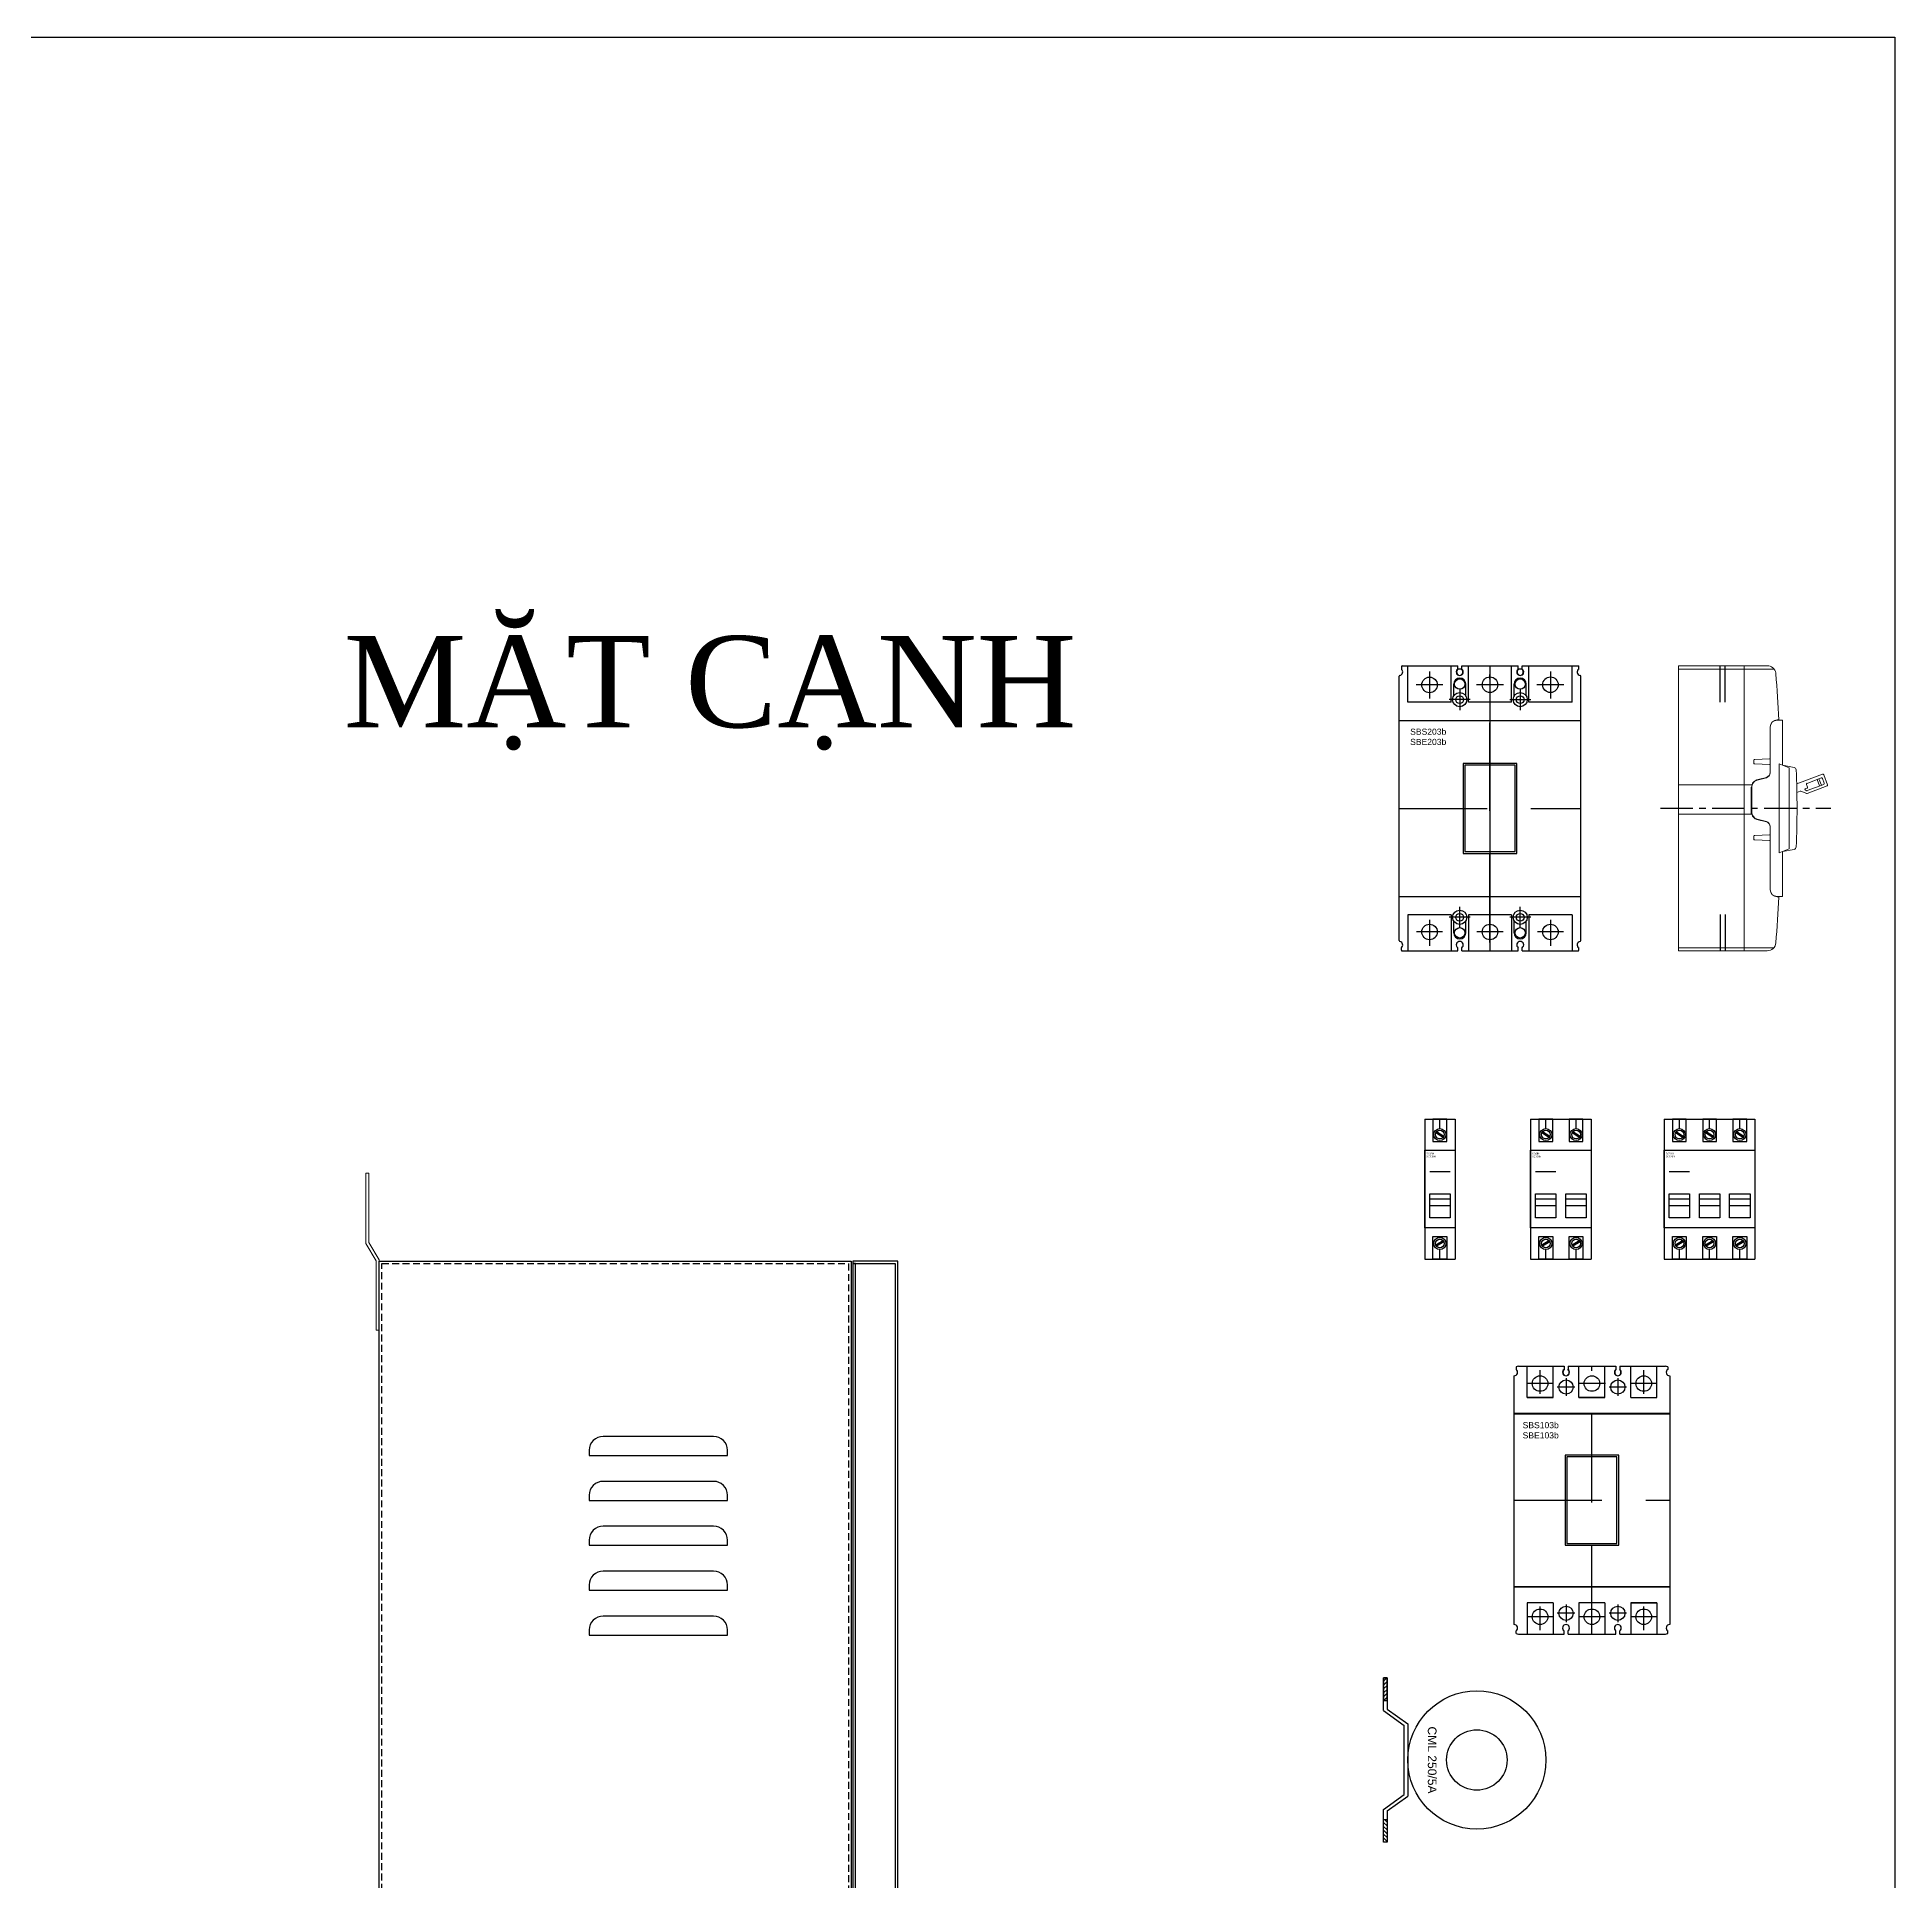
# Model space of a CAD drawing. Header units: millimetres. Extents: x 0 to 4783, y 0 to 3382.
# Drawn here: x 3708 to 4783, y 2314 to 3382 of the extents above; entities that cross this region are included whole.
import ezdxf

# ---------------------------------------------------------------- set-up
doc = ezdxf.new("R2010")
doc.units = ezdxf.units.MM
for name, pattern in [('CENTER', [2, 1.25, -0.25, 0.25, -0.25]), ('HIDDEN', [9.525, 6.35, -3.175]), ('KHUAT', [6, 4, -2])]:
    doc.linetypes.add(name, pattern=pattern)
doc.layers.add('0 TĂNG CỨNG', color=7, linetype='Continuous', lineweight=15)
for name, color, linetype in [('1-EMC-ACESS', 4, 'Continuous'), ('ce', 4, 'CENTER'), ('DI', 2, 'Continuous')]:
    doc.layers.add(name, color=color, linetype=linetype)
doc.styles.add('Arial', font='arial.ttf')
doc.styles.add('KT', font='vnsimli.shx')
doc.styles.add('tung dollar 82', font='arial.ttf', dxfattribs={"height": 82})

# ---------------------------------------------------------------- blocks, each defined once
blk = doc.blocks.new('KHUNG CHUẨN')
at = {"color": 7}
blk.add_lwpolyline([(16919.25, -26555.16), (19889.25, -26555.16), (19889.25, -28655.16), (16919.25, -28655.16)], close=True, dxfattribs=at)
at = {"color": 3, "style": 'Arial'}
for tag, p in [('#01', (17055.57, -28580.1)), ('#02', (17431.39, -28580.1)), ('#03', (18030.58, -28580.1)), ('#08', (18751.7, -28580.1)), ('#10', (19064.78, -28580.1)), ('#11', (19060.3, -28625.69)), ('#09', (18753.85, -28632.6)), ('#12', (19806.46, -28628.91)), ('#04', (17024.77, -28634.62)), ('#05', (17308.45, -28633.02)), ('#06', (17632.65, -28633.73)), ('#07', (18002.01, -28634.74))]:
    blk.add_attdef(tag, p, '', height=20, dxfattribs=at)
blk = doc.blocks.new('ERHR HERY Ẻ H YRE Ẻ')
at = {"color": 1}
for p, q in [((159215, 59458.7), (159215, 59479.7)), ((159240, 59458.7), (159240, 59479.7)), ((159250, 59458.7), (159250, 59479.7)), ((159275, 59458.7), (159275, 59479.7)), ((159285, 59458.7), (159285, 59479.7)), ((159310, 59458.7), (159310, 59479.7)), ((159240, 59458.7), (159215, 59458.7)), ((159275, 59458.7), (159250, 59458.7)), ((159310, 59458.7), (159285, 59458.7)), ((159240, 59335.7), (159215, 59335.7)), ((159215, 59335.7), (159215, 59314.7)), ((159240, 59335.7), (159240, 59314.7)), ((159275, 59335.7), (159250, 59335.7)), ((159250, 59335.7), (159250, 59314.7)), ((159275, 59335.7), (159275, 59314.7)), ((159310, 59335.7), (159285, 59335.7)), ((159285, 59335.7), (159285, 59314.7)), ((159310, 59335.7), (159310, 59314.7))]:
    blk.add_line(p, q, dxfattribs=at)
at = {"color": 3}
blk.add_line((159262.5, 59479.7), (159262.5, 59314.7), dxfattribs=at)
at = {"color": 3, "linetype": 'HIDDEN', "lineweight": -2, "ltscale": 8}
for p, q in [((159262.5, 59319.7), (159262.5, 59474.7)), ((159210, 59397.2), (159315, 59397.2))]:
    blk.add_line(p, q, dxfattribs=at)
at = {"color": 3}
for points in [[(159247, 59371.2), (159278, 59371.2), (159278, 59423.2), (159247, 59423.2)], [(159248, 59372.2), (159277, 59372.2), (159277, 59422.2), (159248, 59422.2)]]:
    blk.add_lwpolyline(points, close=True, dxfattribs=at)
at = {"color": 1}
for centre in [(159227.5, 59468.7), (159262.5, 59468.8), (159297.5, 59468.8), (159227.5, 59325.7), (159262.5, 59325.7), (159297.5, 59325.7)]:
    blk.add_circle(centre, 4.5, dxfattribs=at)
at = {"layer": 'DI', "ltscale": 15}
for p, q in [((159211.2, 59479.2), (159211.2, 59478.1)), ((159211.7, 59479.7), (159243.9, 59479.7)), ((159243.9, 59477.9), (159243.9, 59479.7)), ((159245.9, 59477.8), (159244.1, 59477.8)), ((159246.2, 59477.9), (159246.2, 59479.7)), ((159246.2, 59479.7), (159278.9, 59479.7)), ((159278.9, 59477.9), (159278.9, 59479.7)), ((159280.9, 59477.8), (159279.1, 59477.8)), ((159281.2, 59477.9), (159281.2, 59479.7)), ((159281.2, 59479.7), (159313.9, 59479.7)), ((159313.9, 59477.9), (159313.9, 59479.7)), ((159210, 59448.3), (159210, 59473.8)), ((159235.3, 59468.7), (159219.7, 59468.7)), ((159227.5, 59476.5), (159227.5, 59460.9)), ((159241.5, 59462.4), (159241.5, 59469.2)), ((159248.5, 59462.4), (159248.5, 59469.2)), ((159270.3, 59468.7), (159254.7, 59468.7)), ((159262.5, 59476.6), (159262.5, 59461)), ((159276.5, 59462.4), (159276.5, 59469.2)), ((159283.5, 59462.4), (159283.5, 59469.2)), ((159305.3, 59468.7), (159289.7, 59468.7)), ((159297.5, 59476.5), (159297.5, 59460.9)), ((159315, 59448.3), (159315, 59473.8)), ((159251.1, 59460.2), (159238.9, 59460.2)), ((159245, 59466.2), (159245, 59454.1)), ((159273.9, 59460.2), (159286.1, 59460.2)), ((159280, 59466.2), (159280, 59454.1)), ((159210, 59320.7), (159210, 59448.2)), ((159210, 59448.2), (159315, 59448.2)), ((159315, 59320.7), (159315, 59448.2)), ((159210, 59346.2), (159315, 59346.2)), ((159245, 59328.2), (159245, 59340.3)), ((159280, 59328.2), (159280, 59340.3)), ((159227.5, 59332.8), (159227.5, 59317.6)), ((159251.1, 59334.2), (159238.9, 59334.2)), ((159241.5, 59325.2), (159241.5, 59332.1)), ((159248.5, 59325.2), (159248.5, 59332.1)), ((159262.5, 59332.8), (159262.5, 59317.6)), ((159286.1, 59334.2), (159273.9, 59334.2)), ((159276.5, 59325.2), (159276.5, 59332.1)), ((159283.5, 59325.2), (159283.5, 59332.1)), ((159297.5, 59332.8), (159297.5, 59317.7)), ((159211.2, 59315.2), (159211.2, 59316.6)), ((159235.1, 59325.7), (159219.9, 59325.7)), ((159243.9, 59314.7), (159243.9, 59316.6)), ((159246.2, 59314.7), (159246.2, 59316.6)), ((159270.2, 59325.7), (159254.9, 59325.7)), ((159278.9, 59314.7), (159278.9, 59316.6)), ((159281.2, 59314.7), (159281.2, 59316.6)), ((159305.1, 59325.7), (159290, 59325.7)), ((159313.9, 59315.2), (159313.9, 59316.6)), ((159211.7, 59314.7), (159243.9, 59314.7)), ((159246.2, 59314.7), (159278.9, 59314.7)), ((159281.2, 59314.7), (159313.4, 59314.7))]:
    blk.add_line(p, q, dxfattribs=at)
for centre, radius in [((159245, 59469.2), 3), ((159280, 59469.2), 3), ((159245, 59460.2), 4.1), ((159245, 59460.2), 2.25), ((159280, 59460.2), 4.1), ((159280, 59460.2), 2.25), ((159245, 59334.2), 4.1), ((159280, 59334.2), 4.1), ((159245, 59325.2), 3), ((159245, 59334.2), 2.25), ((159280, 59325.2), 3), ((159280, 59334.2), 2.25)]:
    blk.add_circle(centre, radius, dxfattribs=at)
for centre, radius, start, end in [((159210, 59476.2), 2, 281.537, 48.7001), ((159211.7, 59479.2), 0.5, 90, 180), ((159211.7, 59478.1), 0.5, 180, 228.7001), ((159245, 59476.2), 2, 125.0996, 54.9004), ((159245, 59476.2), 1.8, 120, 240), ((159245, 59476.2), 1.8, 300, 60), ((159280, 59476.2), 2, 125.0996, 54.9004), ((159280, 59476.2), 1.8, 120, 240), ((159280, 59476.2), 1.8, 300, 60), ((159315, 59476.2), 2, 125.0996, 258.463), ((159210.5, 59473.8), 0.5, 101.537, 180), ((159245, 59469.2), 3.5, 0, 180), ((159280, 59469.2), 3.5, 0, 180), ((159314.5, 59473.8), 0.5, 0, 78.463), ((159210.5, 59320.7), 0.5, 180.0045, 258.4577), ((159210, 59318.2), 2, 305.0996, 78.463), ((159245, 59325.2), 3.5, 180, 0), ((159245, 59318.2), 2, 305.0996, 234.9004), ((159280, 59325.2), 3.5, 180, 0), ((159280, 59318.2), 2, 305.0996, 234.9004), ((159315, 59318.2), 2, 101.537, 234.9004), ((159315, 59318.2), 2, 101.537, 234.9004), ((159314.5, 59320.7), 0.5, 281.537, 0), ((159314.5, 59320.7), 0.5, 281.5423, 359.9955), ((159211.7, 59315.2), 0.5, 180, 270), ((159313.4, 59315.2), 0.5, 270, 0)]:
    blk.add_arc(centre, radius, start, end, dxfattribs=at)
for points, knots in [([(159211.3, 59477.9), (159211.3, 59477.9), (159211.3, 59477.8), (159211.3, 59477.8), (159211.3, 59477.8)], [0, 0, 0, 0, 0.0515533, 0.1429271, 0.1429271, 0.1429271, 0.1429271]), ([(159315, 59448.4), (159315, 59448.4), (159314.9, 59448.4), (159314.9, 59448.4), (159314.8, 59448.4)], [0, 0, 0, 0, 0.0655312, 0.2330235, 0.2330235, 0.2330235, 0.2330235])]:
    blk.add_open_spline(points, degree=3, knots=knots, dxfattribs=at)
for points in [[(159211.3, 59477.8), (159211.3, 59477.8), (159211.3, 59477.7), (159211.3, 59477.7)], [(159315, 59448.3), (159315, 59448.3), (159315, 59448.4), (159315, 59448.4)]]:
    blk.add_open_spline(points, degree=3, dxfattribs=at)
at = {"linetype": 'ByBlock', "lineweight": -2, "insert": (159216.3, 59443.4), "char_height": 3.542, "width": 28.698, "attachment_point": 1, "style": 'tung dollar 82'}
blk.add_mtext('{\\fArial Baltic|b0|i0|c186|p34;SBS}2{\\fArial Baltic|b0|i0|c186|p34;03b \\PSBE}2{\\fArial Baltic|b0|i0|c186|p34;03b }', dxfattribs=at)
blk = doc.blocks.new('sdgdsghfdjhndg')
at = {"color": 1}
for p, q in [((77254.8, 11900.3), (77254.8, 11921.3)), ((77257.8, 11900.3), (77257.8, 11921.3)), ((77254.8, 11777.3), (77254.8, 11756.3)), ((77257.8, 11777.3), (77257.8, 11756.3))]:
    blk.add_line(p, q, dxfattribs=at)
at = {"layer": 'ce', "ltscale": 15}
blk.add_line((77220.2, 11838.8), (77318.8, 11838.8), dxfattribs=at)
at = {"layer": 'DI', "lineweight": 18, "ltscale": 10}
for p, q in [((77230.8, 11756.3), (77230.8, 11921.3)), ((77282.1, 11921.3), (77230.8, 11921.3)), ((77230.8, 11919.4), (77286, 11919.4)), ((77268.8, 11921.3), (77268.8, 11852.3)), ((77283.8, 11886), (77283.8, 11859.4)), ((77287.8, 11890), (77288.8, 11890)), ((77290.8, 11889.8), (77287.8, 11889.8)), ((77288.8, 11890), (77288.8, 11889.8)), ((77290.8, 11863.8), (77290.8, 11889.8)), ((77274.3, 11865), (77274.3, 11866.6)), ((77274.8, 11867.1), (77283.3, 11867.5)), ((77283.3, 11864.1), (77274.8, 11864.5)), ((77288.9, 11864.5), (77288.9, 11813.1)), ((77288.9, 11864.5), (77294.8, 11862.3)), ((77297.6, 11862.5), (77290.8, 11863.8)), ((77294.8, 11862.3), (77294.8, 11815.3)), ((77230.8, 11852.3), (77273.3, 11852.3)), ((77268.8, 11756.3), (77268.8, 11852)), ((77272.7, 11835.3), (77272.7, 11851.1)), ((77273.2, 11851.1), (77272.7, 11851.1)), ((77273.2, 11835.3), (77273.2, 11851.2)), ((77276, 11855.2), (77281.6, 11856.7)), ((77281.6, 11856.5), (77276.2, 11855)), ((77279.1, 11856), (77278.9, 11855.8)), ((77282.1, 11856.9), (77282.3, 11856.8)), ((77283.1, 11857.6), (77283.2, 11857.6)), ((77283.3, 11858), (77283.5, 11858)), ((77299.1, 11853), (77314.1, 11858.5)), ((77301.1, 11848.7), (77299.2, 11848)), ((77304.9, 11847.4), (77301.5, 11848.7)), ((77304.9, 11847.4), (77301.5, 11848.7)), ((77305.1, 11850.5), (77304.2, 11850.1)), ((77305.1, 11850.5), (77304.2, 11850.1)), ((77304.2, 11849.2), (77304.9, 11849)), ((77304.2, 11849.2), (77304.9, 11849)), ((77304.8, 11852.6), (77305.4, 11851.1)), ((77304.8, 11852.6), (77305.4, 11851.1)), ((77313.3, 11856.4), (77305.1, 11853.2)), ((77313.3, 11856.4), (77305.1, 11853.2)), ((77305.2, 11849), (77314.8, 11852.6)), ((77305.2, 11849), (77314.8, 11852.6)), ((77316.7, 11851.8), (77305.2, 11847.4)), ((77316.7, 11851.8), (77305.2, 11847.4)), ((77311, 11855.5), (77312.4, 11851.7)), ((77311.9, 11855.8), (77313.4, 11852.1)), ((77315.1, 11853.3), (77314, 11856.1)), ((77317, 11852.4), (77314.8, 11858.2)), ((77230.8, 11835.3), (77273.3, 11835.3)), ((77281.6, 11830.9), (77276, 11832.4)), ((77276.2, 11832.5), (77281.6, 11831.1)), ((77283.8, 11828.2), (77283.8, 11791.6)), ((77274.3, 11821), (77274.3, 11822.6)), ((77274.8, 11823.1), (77283.3, 11823.5)), ((77283.3, 11820.1), (77274.8, 11820.5)), ((77294.8, 11815.3), (77288.9, 11813.1)), ((77290.8, 11813.8), (77297.6, 11815)), ((77290.8, 11813.8), (77290.8, 11787.8)), ((77287.8, 11787.8), (77290.8, 11787.8)), ((77288.8, 11787.6), (77287.8, 11787.6)), ((77288.8, 11787.8), (77288.8, 11787.6)), ((77288.8, 11787.5), (77288.8, 11787.6)), ((77230.8, 11756.3), (77282.1, 11756.3)), ((77286, 11758.1), (77231.3, 11758.1))]:
    blk.add_line(p, q, dxfattribs=at)
for centre, radius, start, end in [((77282.1, 11916.3), 5, 10.0845, 90), ((76290.1, 11838.8), 1000, 2.9349, 4.4673), ((77287.8, 11886), 4, 90, 180), ((77287.8, 11885.8), 4, 90, 180), ((77280.8, 11859.6), 3, 285, 0), ((77280.8, 11859.4), 3, 285, 0), ((77297.3, 11861), 1.5, 2.559, 79.4), ((76799.3, 11838.8), 500, 357.441, 2.559), ((77277.2, 11851.2), 4, 105, 180), ((77277, 11851.5), 3.8, 105, 168.6315), ((77279, 11857), 1.5, 325.1791, 335.9111), ((77279, 11857), 3, 353.263, 357.3363), ((77301.3, 11848.2), 0.5, 69.0128, 111), ((77301.3, 11848.2), 0.5, 69.0128, 111), ((77304.4, 11849.7), 0.5, 111, 249.0128), ((77304.4, 11849.7), 0.5, 111, 249.0128), ((77305.3, 11852.8), 0.5, 111, 201), ((77305.3, 11852.8), 0.5, 111, 201), ((77305, 11849.4), 0.5, 249.0128, 291), ((77305, 11849.4), 0.5, 249.0128, 291), ((77304.9, 11850.9), 0.5, 291, 21), ((77304.9, 11850.9), 0.5, 291, 21), ((77313.5, 11855.9), 0.5, 21, 111), ((77314.3, 11858), 0.5, 21, 110), ((77314.6, 11853.1), 0.5, 291, 21), ((77316.5, 11852.2), 0.5, 291, 21), ((77305, 11847.8), 0.5, 249.0128, 291), ((77305, 11847.8), 0.5, 249.0128, 291), ((77277.2, 11836.4), 4, 180, 255), ((77277, 11836), 3.8, 191.3685, 255), ((77301.3, 11855.4), 33, 225.2182, 225.9303), ((77280.8, 11828.2), 3, 0, 75), ((77280.8, 11828), 3, 0, 75), ((77297.3, 11816.5), 1.5, 280.6, 357.441), ((77287.8, 11791.8), 4, 180, 270), ((77287.8, 11791.6), 4, 180, 270), ((76290.1, 11838.8), 1000, 355.5327, 357.0526), ((77282.1, 11761.3), 5, 270, 355.5327)]:
    blk.add_arc(centre, radius, start, end, dxfattribs=at)
for points, knots in [([(77287, 11917.2), (77287, 11917.1), (77287.1, 11916.9), (77287.1, 11916.7), (77287.1, 11916.7)], [0, 0, 0, 0, 0.2566997, 0.4899881, 0.4899881, 0.4899881, 0.4899881]), ([(77274.8, 11867.1), (77274.7, 11867.1), (77274.6, 11867.1), (77274.4, 11866.9), (77274.3, 11866.8), (77274.3, 11866.7), (77274.3, 11866.6)], [0, 0, 0, 0, 0.1885178, 0.3787336, 0.5712321, 0.6992138, 0.6992138, 0.6992138, 0.6992138]), ([(77274.3, 11865), (77274.3, 11864.9), (77274.3, 11864.8), (77274.4, 11864.6), (77274.6, 11864.5), (77274.7, 11864.5), (77274.8, 11864.5)], [0, 0, 0, 0, 0.1940944, 0.3865929, 0.5768087, 0.7653265, 0.7653265, 0.7653265, 0.7653265]), ([(77283.8, 11868), (77283.8, 11867.9), (77283.8, 11867.8), (77283.7, 11867.6), (77283.5, 11867.5), (77283.4, 11867.5), (77283.3, 11867.5)], [0, 0, 0, 0, 0.1940944, 0.3865929, 0.5768087, 0.7653265, 0.7653265, 0.7653265, 0.7653265]), ([(77283.3, 11864.1), (77283.4, 11864.1), (77283.5, 11864.1), (77283.7, 11863.9), (77283.8, 11863.8), (77283.8, 11863.7), (77283.8, 11863.6)], [0, 0, 0, 0, 0.1885178, 0.3787336, 0.5712321, 0.7653265, 0.7653265, 0.7653265, 0.7653265]), ([(77274.8, 11823.1), (77274.7, 11823.1), (77274.6, 11823.1), (77274.4, 11822.9), (77274.3, 11822.8), (77274.3, 11822.6), (77274.3, 11822.6)], [0, 0, 0, 0, 0.1885178, 0.3787336, 0.5712321, 0.7653265, 0.7653265, 0.7653265, 0.7653265]), ([(77274.3, 11821), (77274.3, 11820.9), (77274.3, 11820.8), (77274.4, 11820.6), (77274.6, 11820.5), (77274.7, 11820.5), (77274.8, 11820.5)], [0, 0, 0, 0, 0.1940944, 0.3865929, 0.5768087, 0.7653265, 0.7653265, 0.7653265, 0.7653265]), ([(77283.8, 11824), (77283.8, 11823.9), (77283.8, 11823.8), (77283.7, 11823.6), (77283.5, 11823.5), (77283.4, 11823.5), (77283.3, 11823.5)], [0, 0, 0, 0, 0.1940944, 0.3865929, 0.5768087, 0.7653265, 0.7653265, 0.7653265, 0.7653265]), ([(77283.3, 11820.1), (77283.4, 11820.1), (77283.5, 11820.1), (77283.7, 11819.9), (77283.8, 11819.8), (77283.8, 11819.7), (77283.8, 11819.6)], [0, 0, 0, 0, 0.1885178, 0.3787336, 0.5712321, 0.7653265, 0.7653265, 0.7653265, 0.7653265]), ([(77231.3, 11758.1), (77231.2, 11758.1), (77231.1, 11758.1), (77231, 11758.1), (77230.8, 11758), (77230.8, 11757.9), (77230.8, 11757.9)], [0, 0, 0, 0, 0.2020004, 0.3730902, 0.5022492, 0.594206, 0.594206, 0.594206, 0.594206])]:
    blk.add_open_spline(points, degree=3, knots=knots, dxfattribs=at)
blk.add_open_spline([(77274.3, 11866.6), (77274.3, 11866.6), (77274.3, 11866.6), (77274.3, 11866.6)], degree=3, dxfattribs=at)
blk = doc.blocks.new('SC86N108N1P')
at = {"color": 7}
for p, q in [((159110.3, 62347.1), (159110.3, 62266.1)), ((159127.8, 62347.1), (159127.8, 62266.1))]:
    blk.add_line(p, q, dxfattribs=at)
for p, q in [((159110.3, 62347.1), (159127.8, 62347.1)), ((159120.9, 62336.4), (159116.7, 62339.1)), ((159121.3, 62337.1), (159117.1, 62339.7)), ((159119, 62341.6), (159119, 62347.1)), ((159113.1, 62316.7), (159124.9, 62316.7)), ((159120.9, 62276.7), (159116.7, 62274.1)), ((159121.3, 62276.1), (159117.1, 62273.5)), ((159110.3, 62266.1), (159127.8, 62266.1)), ((159119, 62266.1), (159119, 62271.6))]:
    blk.add_line(p, q)
at = {"color": 1}
for points in [[(159115, 62334.1), (159123, 62334.1), (159123, 62347.1), (159115, 62347.1)], [(159115, 62279.1), (159123, 62279.1), (159123, 62266.1), (159115, 62266.1)]]:
    blk.add_lwpolyline(points, close=True, dxfattribs=at)
at = {"color": 3, "linetype": 'ByBlock', "lineweight": -2}
blk.add_lwpolyline([(159110.3, 62329.1), (159127.8, 62329.1), (159127.8, 62284.1), (159110.3, 62284.1)], close=True, dxfattribs=at)
at = {"linetype": 'ByBlock', "lineweight": -2}
for points in [[(159113.1, 62303.8), (159124.9, 62303.8), (159124.9, 62289.9), (159113.1, 62289.9)], [(159113.1, 62300.9), (159124.9, 62300.9), (159124.9, 62296.8), (159113.1, 62296.8)]]:
    blk.add_lwpolyline(points, close=True, dxfattribs=at)
for centre, radius in [((159119, 62338.1), 3.5), ((159119, 62338.1), 2.5), ((159119, 62275.1), 3.5), ((159119, 62275.1), 2.5)]:
    blk.add_circle(centre, radius)
at = {"layer": 'DI', "insert": (159111.2, 62327.6), "char_height": 1, "attachment_point": 1, "style": 'KT'}
blk.add_mtext_dynamic_manual_height_columns('{\\fArial|b0|i0|c0|p34;SC68N \\PSC108N }', width=109.699, gutter_width=12.5, heights=[0], dxfattribs=at)
blk = doc.blocks.new('SC86N108N2P')
at = {"color": 7}
for p, q in [((159171.5, 62347.1), (159171.5, 62266.1)), ((159206.5, 62347.1), (159206.5, 62266.1))]:
    blk.add_line(p, q, dxfattribs=at)
for p, q in [((159171.5, 62347.1), (159189, 62347.1)), ((159182.1, 62336.4), (159178, 62339.1)), ((159182.6, 62337.1), (159178.4, 62339.7)), ((159180.3, 62341.6), (159180.3, 62347.1)), ((159189, 62347.1), (159206.5, 62347.1)), ((159199.6, 62336.4), (159195.5, 62339.1)), ((159200.1, 62337.1), (159195.9, 62339.7)), ((159197.8, 62341.6), (159197.8, 62347.1)), ((159174.4, 62316.7), (159186.2, 62316.7)), ((159182.1, 62276.7), (159178, 62274.1)), ((159182.6, 62276.1), (159178.4, 62273.5)), ((159199.6, 62276.7), (159195.5, 62274.1)), ((159200.1, 62276.1), (159195.9, 62273.5)), ((159171.5, 62266.1), (159189, 62266.1)), ((159180.3, 62266.1), (159180.3, 62271.6)), ((159189, 62266.1), (159206.5, 62266.1)), ((159197.8, 62266.1), (159197.8, 62271.6))]:
    blk.add_line(p, q)
at = {"color": 1}
for points in [[(159176.3, 62334.1), (159184.3, 62334.1), (159184.3, 62347.1), (159176.3, 62347.1)], [(159193.8, 62334.1), (159201.8, 62334.1), (159201.8, 62347.1), (159193.8, 62347.1)], [(159176.3, 62279.1), (159184.3, 62279.1), (159184.3, 62266.1), (159176.3, 62266.1)], [(159193.8, 62279.1), (159201.8, 62279.1), (159201.8, 62266.1), (159193.8, 62266.1)]]:
    blk.add_lwpolyline(points, close=True, dxfattribs=at)
at = {"color": 3, "linetype": 'ByBlock', "lineweight": -2}
blk.add_lwpolyline([(159171.5, 62329.1), (159206.5, 62329.1), (159206.5, 62284.1), (159171.5, 62284.1)], close=True, dxfattribs=at)
at = {"linetype": 'ByBlock', "lineweight": -2}
for points in [[(159174.4, 62303.8), (159186.2, 62303.8), (159186.2, 62289.9), (159174.4, 62289.9)], [(159174.4, 62300.9), (159186.2, 62300.9), (159186.2, 62296.8), (159174.4, 62296.8)], [(159191.9, 62303.8), (159203.7, 62303.8), (159203.7, 62289.9), (159191.9, 62289.9)], [(159191.9, 62300.9), (159203.7, 62300.9), (159203.7, 62296.8), (159191.9, 62296.8)]]:
    blk.add_lwpolyline(points, close=True, dxfattribs=at)
for centre, radius in [((159180.3, 62338.1), 3.5), ((159180.3, 62338.1), 2.5), ((159197.8, 62338.1), 3.5), ((159197.8, 62338.1), 2.5), ((159180.3, 62275.1), 3.5), ((159180.3, 62275.1), 2.5), ((159197.8, 62275.1), 3.5), ((159197.8, 62275.1), 2.5)]:
    blk.add_circle(centre, radius)
at = {"layer": 'DI', "insert": (159172.4, 62327.6), "char_height": 1, "attachment_point": 1, "style": 'KT'}
blk.add_mtext_dynamic_manual_height_columns('{\\fArial|b0|i0|c0|p34;SC68N \\PSC108N }', width=109.699, gutter_width=12.5, heights=[0], dxfattribs=at)
blk = doc.blocks.new('SC86N108N3P')
at = {"color": 7}
for p, q in [((159248.8, 62347.1), (159248.8, 62266.1)), ((159301.3, 62347.1), (159301.3, 62266.1))]:
    blk.add_line(p, q, dxfattribs=at)
for p, q in [((159248.8, 62347.1), (159283.8, 62347.1)), ((159259.4, 62336.4), (159255.3, 62339.1)), ((159259.9, 62337.1), (159255.7, 62339.7)), ((159257.6, 62341.6), (159257.6, 62347.1)), ((159276.9, 62336.4), (159272.8, 62339.1)), ((159277.4, 62337.1), (159273.2, 62339.7)), ((159275.1, 62341.6), (159275.1, 62347.1)), ((159283.8, 62347.1), (159301.3, 62347.1)), ((159294.4, 62336.4), (159290.3, 62339.1)), ((159294.9, 62337.1), (159290.7, 62339.7)), ((159292.6, 62341.6), (159292.6, 62347.1)), ((159251.7, 62316.7), (159263.5, 62316.7)), ((159259.4, 62276.7), (159255.3, 62274.1)), ((159259.9, 62276.1), (159255.7, 62273.5)), ((159276.9, 62276.7), (159272.8, 62274.1)), ((159277.4, 62276.1), (159273.2, 62273.5)), ((159294.4, 62276.7), (159290.3, 62274.1)), ((159294.9, 62276.1), (159290.7, 62273.5)), ((159248.8, 62266.1), (159283.8, 62266.1)), ((159257.6, 62266.1), (159257.6, 62271.6)), ((159275.1, 62266.1), (159275.1, 62271.6)), ((159283.8, 62266.1), (159301.3, 62266.1)), ((159292.6, 62266.1), (159292.6, 62271.6))]:
    blk.add_line(p, q)
at = {"color": 1}
for points in [[(159253.6, 62334.1), (159261.6, 62334.1), (159261.6, 62347.1), (159253.6, 62347.1)], [(159271.1, 62334.1), (159279.1, 62334.1), (159279.1, 62347.1), (159271.1, 62347.1)], [(159288.6, 62334.1), (159296.6, 62334.1), (159296.6, 62347.1), (159288.6, 62347.1)], [(159253.6, 62279.1), (159261.6, 62279.1), (159261.6, 62266.1), (159253.6, 62266.1)], [(159271.1, 62279.1), (159279.1, 62279.1), (159279.1, 62266.1), (159271.1, 62266.1)], [(159288.6, 62279.1), (159296.6, 62279.1), (159296.6, 62266.1), (159288.6, 62266.1)]]:
    blk.add_lwpolyline(points, close=True, dxfattribs=at)
at = {"color": 3, "linetype": 'ByBlock', "lineweight": -2}
blk.add_lwpolyline([(159248.8, 62329.1), (159301.3, 62329.1), (159301.3, 62284.1), (159248.8, 62284.1)], close=True, dxfattribs=at)
at = {"linetype": 'ByBlock', "lineweight": -2}
for points in [[(159251.7, 62303.8), (159263.5, 62303.8), (159263.5, 62289.9), (159251.7, 62289.9)], [(159251.7, 62300.9), (159263.5, 62300.9), (159263.5, 62296.8), (159251.7, 62296.8)], [(159269.2, 62303.8), (159281, 62303.8), (159281, 62289.9), (159269.2, 62289.9)], [(159269.2, 62300.9), (159281, 62300.9), (159281, 62296.8), (159269.2, 62296.8)], [(159286.7, 62303.8), (159298.5, 62303.8), (159298.5, 62289.9), (159286.7, 62289.9)], [(159286.7, 62300.9), (159298.5, 62300.9), (159298.5, 62296.8), (159286.7, 62296.8)]]:
    blk.add_lwpolyline(points, close=True, dxfattribs=at)
for centre, radius in [((159257.6, 62338.1), 3.5), ((159257.6, 62338.1), 2.5), ((159275.1, 62338.1), 3.5), ((159275.1, 62338.1), 2.5), ((159292.6, 62338.1), 3.5), ((159292.6, 62338.1), 2.5), ((159257.6, 62275.1), 3.5), ((159257.6, 62275.1), 2.5), ((159275.1, 62275.1), 3.5), ((159275.1, 62275.1), 2.5), ((159292.6, 62275.1), 3.5), ((159292.6, 62275.1), 2.5)]:
    blk.add_circle(centre, radius)
at = {"layer": 'DI', "insert": (159249.7, 62327.6), "char_height": 1, "attachment_point": 1, "style": 'KT'}
blk.add_mtext_dynamic_manual_height_columns('{\\fArial|b0|i0|c0|p34;SC68N \\PSC108N }', width=109.699, gutter_width=12.5, heights=[0], dxfattribs=at)
blk = doc.blocks.new('CML250A-1')
h = blk.add_hatch()
h.set_pattern_fill('ANSI31', color=85, scale=0.5, style=0)
h.set_pattern_definition([(135, (80689.8664, -41784.7283), (1.122532015, 1.122532015), [])])
h.paths.add_polyline_path([(13, 2), (13, 0), (0, 0), (0, 2)])
h = blk.add_hatch()
h.set_pattern_fill('ANSI31', color=85, scale=0.5, style=0)
h.set_pattern_definition([(45, (-80594.8664, -41784.7283), (-1.122532015, 1.122532015), [])])
h.paths.add_polyline_path([(82, 2), (82, 0), (95, 0), (95, 2)])
at = {"color": 85}
for p, q in [((18, 2), (26.6, 14)), ((18.9, 0), (27.5, 12)), ((26.6, 14), (68.4, 14)), ((67.5, 12), (27.5, 12)), ((76.1, 0), (67.5, 12)), ((77, 2), (68.4, 14))]:
    blk.add_line(p, q, dxfattribs=at)
for points in [[(18.9, 0), (0, 0), (0, 2), (18, 2)], [(77, 2), (95, 2), (95, 0), (76.1, 0)]]:
    blk.add_lwpolyline(points, dxfattribs=at)
for points in [[(13, 2), (0, 2), (0, 0), (13, 0)], [(82, 2), (95, 2), (95, 0), (82, 0)]]:
    blk.add_lwpolyline(points, close=True, dxfattribs=at)
for radius in [40, 17.5]:
    blk.add_circle((47.5, 54), radius, dxfattribs=at)
at = {"color": 85, "insert": (47.5, 28.1), "char_height": 5, "attachment_point": 5}
blk.add_mtext('{\\fArial|b0|i0|c0|p34;CML 250/5A}', dxfattribs=at)
blk = doc.blocks.new('ewty regre yhrqyh t33569')
at = {"ltscale": 15}
for p, q in [((160402.9, 59711.8), (160402.9, 59855.8)), ((160404.1, 59860.9), (160404.1, 59859.5)), ((160405.4, 59861.3), (160431.8, 59861.3)), ((160417.9, 59845.3), (160417.9, 59859.1)), ((160431.8, 59861.3), (160431.8, 59859.5)), ((160432.9, 59854.4), (160432.9, 59844.2)), ((160434.1, 59861.3), (160434.1, 59859.5)), ((160434.1, 59861.3), (160461.8, 59861.3)), ((160461.8, 59861.3), (160461.8, 59859.5)), ((160462.9, 59854.4), (160462.9, 59844.2)), ((160464.1, 59861.3), (160464.1, 59859.5)), ((160464.1, 59861.3), (160490.4, 59861.3)), ((160477.9, 59845.3), (160477.9, 59859.1)), ((160491.8, 59860.9), (160491.8, 59859.5)), ((160492.9, 59855.8), (160492.9, 59711.8)), ((160425.7, 59851.3), (160410.2, 59851.3)), ((160410.4, 59843.3), (160425.4, 59843.3)), ((160438, 59849.3), (160427.8, 59849.3)), ((160455.7, 59851.3), (160440.2, 59851.3)), ((160440.4, 59843.3), (160455.4, 59843.3)), ((160468, 59849.3), (160457.8, 59849.3)), ((160485.7, 59851.3), (160470.2, 59851.3)), ((160470.4, 59843.3), (160485.4, 59843.3)), ((160402.9, 59833.8), (160492.9, 59833.8)), ((160492.4, 59834), (160403.4, 59834)), ((160404.1, 59833.8), (160404.1, 59833.9)), ((160404.6, 59833.8), (160404.6, 59834)), ((160491.2, 59833.8), (160491.2, 59834)), ((160491.7, 59833.8), (160491.7, 59833.9)), ((160402.9, 59733.8), (160492.9, 59733.8)), ((160403.4, 59733.7), (160492.4, 59733.7)), ((160404.1, 59733.7), (160404.1, 59733.8)), ((160491.7, 59733.7), (160491.7, 59733.8)), ((160425.7, 59716.3), (160410.2, 59716.3)), ((160425.4, 59724.3), (160410.4, 59724.3)), ((160417.9, 59708.6), (160417.9, 59722.3)), ((160438, 59718.3), (160427.8, 59718.3)), ((160432.9, 59723.4), (160432.9, 59713.2)), ((160455.7, 59716.3), (160440.2, 59716.3)), ((160455.4, 59724.3), (160440.4, 59724.3)), ((160468, 59718.3), (160457.8, 59718.3)), ((160462.9, 59723.4), (160462.9, 59713.2)), ((160485.7, 59716.3), (160470.2, 59716.3)), ((160485.4, 59724.3), (160470.4, 59724.3)), ((160477.9, 59708.6), (160477.9, 59722.3)), ((160404.1, 59706.7), (160404.1, 59708.2)), ((160405.4, 59706.3), (160431.8, 59706.3)), ((160431.8, 59706.3), (160431.8, 59708.2)), ((160434.1, 59706.3), (160434.1, 59708.2)), ((160434.1, 59706.3), (160461.8, 59706.3)), ((160461.8, 59706.3), (160461.8, 59708.2)), ((160464.1, 59706.3), (160464.1, 59708.2)), ((160464.1, 59706.3), (160490.4, 59706.3)), ((160491.8, 59706.7), (160491.8, 59708.2))]:
    blk.add_line(p, q, dxfattribs=at)
at = {"color": 1}
for p, q in [((160410.4, 59843.3), (160410.4, 59861.3)), ((160425.4, 59843.3), (160425.4, 59861.3)), ((160440.4, 59843.3), (160440.4, 59861.3)), ((160455.4, 59843.3), (160455.4, 59861.3)), ((160470.4, 59843.3), (160470.4, 59861.3)), ((160485.4, 59843.3), (160485.4, 59861.3)), ((160425.4, 59843.3), (160410.4, 59843.3)), ((160455.4, 59843.3), (160440.4, 59843.3)), ((160470.4, 59843.3), (160485.4, 59843.3)), ((160410.4, 59724.3), (160410.4, 59706.3)), ((160425.4, 59724.3), (160410.4, 59724.3)), ((160425.4, 59724.3), (160425.4, 59706.3)), ((160440.4, 59724.3), (160440.4, 59706.3)), ((160455.4, 59724.3), (160440.4, 59724.3)), ((160455.4, 59724.3), (160455.4, 59706.3)), ((160470.4, 59724.3), (160470.4, 59706.3)), ((160470.4, 59724.3), (160485.4, 59724.3)), ((160485.4, 59724.3), (160485.4, 59706.3))]:
    blk.add_line(p, q, dxfattribs=at)
at = {"color": 3, "linetype": 'HIDDEN', "lineweight": -2, "ltscale": 8}
for p, q in [((160447.9, 59706.3), (160447.9, 59861.3)), ((160402.9, 59783.8), (160492.9, 59783.8))]:
    blk.add_line(p, q, dxfattribs=at)
at = {"color": 3}
for points in [[(160432.4, 59757.8), (160463.4, 59757.8), (160463.4, 59809.8), (160432.4, 59809.8)], [(160433.4, 59758.8), (160462.4, 59758.8), (160462.4, 59808.8), (160433.4, 59808.8)]]:
    blk.add_lwpolyline(points, close=True, dxfattribs=at)
at = {"color": 1}
for centre in [(160417.9, 59851.3), (160447.9, 59851.3), (160477.9, 59851.3), (160417.9, 59716.3), (160447.9, 59716.3), (160477.9, 59716.3)]:
    blk.add_circle(centre, 4.5, dxfattribs=at)
at = {"ltscale": 15}
for centre in [(160432.9, 59849.3), (160462.9, 59849.3), (160432.9, 59718.3), (160462.9, 59718.3)]:
    blk.add_circle(centre, 4.1, dxfattribs=at)
for centre, radius, start, end in [((160402.9, 59857.8), 2, 270, 54.9004), ((160405.4, 59858.8), 2.5, 90, 122.6836), ((160432.9, 59857.8), 2, 125.0996, 54.9004), ((160432.9, 59857.8), 1.8, 120, 240), ((160432.9, 59857.8), 1.8, 300, 60), ((160462.9, 59857.8), 2, 125.0996, 54.9004), ((160462.9, 59857.8), 1.8, 120, 240), ((160462.9, 59857.8), 1.8, 300, 60), ((160490.4, 59858.8), 2.5, 57.3164, 90), ((160492.9, 59857.8), 2, 125.0996, 270), ((160402.9, 59709.8), 2, 305.0996, 90), ((160405.4, 59708.8), 2.5, 237.3164, 270), ((160432.9, 59709.8), 2, 305.0996, 234.9004), ((160462.9, 59709.8), 2, 305.0996, 234.9004), ((160490.4, 59708.8), 2.5, 270, 302.6836), ((160492.9, 59709.8), 2, 90, 234.9004)]:
    blk.add_arc(centre, radius, start, end, dxfattribs=at)
for points, knots in [([(160403.3, 59834), (160403.3, 59834), (160403.2, 59833.9), (160403, 59833.9), (160403, 59833.8), (160403, 59833.8)], [0, 0, 0, 0, 0.1661719, 0.3682476, 0.4151863, 0.4151863, 0.4151863, 0.4151863]), ([(160492.8, 59833.9), (160492.8, 59833.9), (160492.7, 59833.9), (160492.6, 59834), (160492.5, 59834)], [0, 0, 0, 0, 0.141976, 0.3082371, 0.3082371, 0.3082371, 0.3082371]), ([(160492.9, 59833.8), (160492.9, 59833.8), (160492.9, 59833.9), (160492.8, 59833.9), (160492.8, 59833.9)], [0, 0, 0, 0, 0.0467481, 0.1092061, 0.1092061, 0.1092061, 0.1092061]), ([(160403, 59733.8), (160403, 59733.8), (160403, 59733.8), (160403, 59733.7), (160403, 59733.7)], [0, 0, 0, 0, 0.0469368, 0.109391, 0.109391, 0.109391, 0.109391]), ([(160403, 59733.7), (160403.1, 59733.7), (160403.2, 59733.7), (160403.3, 59733.7), (160403.3, 59733.7)], [0, 0, 0, 0, 0.1419447, 0.3081183, 0.3081183, 0.3081183, 0.3081183]), ([(160492.5, 59733.7), (160492.6, 59733.7), (160492.7, 59733.7), (160492.8, 59733.7), (160492.9, 59733.8), (160492.9, 59733.8)], [0, 0, 0, 0, 0.1662595, 0.368367, 0.415117, 0.415117, 0.415117, 0.415117])]:
    blk.add_open_spline(points, degree=3, knots=knots, dxfattribs=at)
for points in [[(160403.4, 59834), (160403.4, 59834), (160403.4, 59834), (160403.3, 59834)], [(160492.5, 59834), (160492.5, 59834), (160492.5, 59834), (160492.4, 59834)], [(160403.3, 59733.7), (160403.4, 59733.7), (160403.4, 59733.7), (160403.4, 59733.7)], [(160492.4, 59733.7), (160492.5, 59733.7), (160492.5, 59733.7), (160492.5, 59733.7)]]:
    blk.add_open_spline(points, degree=3, dxfattribs=at)
at = {"linetype": 'ByBlock', "lineweight": -2, "insert": (160407.8, 59829), "char_height": 3.542, "width": 28.698, "attachment_point": 1, "style": 'tung dollar 82'}
blk.add_mtext('{\\fArial Baltic|b0|i0|c186|p34;SBS103b} \\P{\\fArial Baltic|b0|i0|c186|p34;SB}E{\\fArial Baltic|b0|i0|c186|p34;103b} ', dxfattribs=at)

msp = doc.modelspace()

# ---------------------------------------------------------------- linework, layer by layer
at = {"color": 7}
for points in [[(3906.1, 2673.6), (4179.1, 2673.6), (4179.1, 1473.6), (3906.1, 1473.6)], [(4181.6, 2672.1), (4181.6, 2672.1), (4204.6, 2672.1), (4204.6, 1477.1), (4181.6, 1477.1), (4181.6, 2672.1), (4180.1, 2672.1), (4180.1, 1475.6), (4206.1, 1475.6), (4206.1, 2673.6), (4180.1, 2673.6), (4180.1, 2672.1)]]:
    msp.add_lwpolyline(points, close=True, dxfattribs=at)
at = {"color": 7, "linetype": 'KHUAT'}
msp.add_lwpolyline([(3907.6, 2672.1), (4177.6, 2672.1), (4177.6, 1475.1), (3907.6, 1475.1)], close=True, dxfattribs=at)
at = {"color": 2}
for points in [[(4099.6, 2572.1), (4035.6, 2572.1, 0.414214), (4027.6, 2564.1), (4027.6, 2561.1), (4107.6, 2561.1), (4107.6, 2564.1, 0.414214)], [(4099.6, 2546.1), (4035.6, 2546.1, 0.414214), (4027.6, 2538.1), (4027.6, 2535.1), (4107.6, 2535.1), (4107.6, 2538.1, 0.414214)], [(4099.6, 2520.1), (4035.6, 2520.1, 0.414214), (4027.6, 2512.1), (4027.6, 2509.1), (4107.6, 2509.1), (4107.6, 2512.1, 0.414214)], [(4099.6, 2494.1), (4035.6, 2494.1, 0.414214), (4027.6, 2486.1), (4027.6, 2483.1), (4107.6, 2483.1), (4107.6, 2486.1, 0.414214)], [(4099.6, 2468.1), (4035.6, 2468.1, 0.414214), (4027.6, 2460.1), (4027.6, 2457.1), (4107.6, 2457.1), (4107.6, 2460.1, 0.414214)]]:
    msp.add_lwpolyline(points, format="xyb", close=True, dxfattribs=at)
at = {"layer": '0 TĂNG CỨNG'}
msp.add_lwpolyline([(3900.1, 2724.4), (3898.3, 2724.4), (3898.3, 2683.7), (3904.3, 2673.7), (3904.3, 2633.7), (3906.1, 2633.7), (3906.1, 2674.4), (3900.1, 2684.4)], close=True, dxfattribs=at)

# ---------------------------------------------------------------- block references
at = {"color": 3, "xscale": 1.610510000005888, "yscale": 1.610510000005888, "zscale": 1.610510000005888}
msp.add_blockref('KHUNG CHUẨN', (-27248.6, 46149.4), dxfattribs=at)
at = {"linetype": 'ByBlock', "lineweight": -2}
for name, p in [('ERHR HERY Ẻ H YRE Ẻ', (-154713.6, -56461.6)), ('SC86N108N1P', (-154599.1, -59591.3)), ('SC86N108N2P', (-154599.1, -59591.3)), ('SC86N108N3P', (-154599.1, -59591.3)), ('ewty regre yhrqyh t33569', (-155840, -57248.6))]:
    msp.add_blockref(name, p, dxfattribs=at)
at = {"color": 1}
msp.add_blockref('sdgdsghfdjhndg', (-72572.7, -8903.1), dxfattribs=at)
at = {"color": 1, "rotation": 270}
msp.add_blockref('CML250A-1', (4487.3, 2432.3), dxfattribs=at)

# ---------------------------------------------------------------- texts
at = {"layer": '1-EMC-ACESS', "color": 1, "linetype": 'ByBlock', "lineweight": -2, "insert": (4097.5, 3035.5), "char_height": 52.92, "width": 810.522, "attachment_point": 2, "style": 'Arial'}
msp.add_mtext('{\\fTimes New Roman|b0|i0|c0|p18;\\C7;MẶT CẠNH}', dxfattribs=at)

doc.saveas('drawing.dxf')
